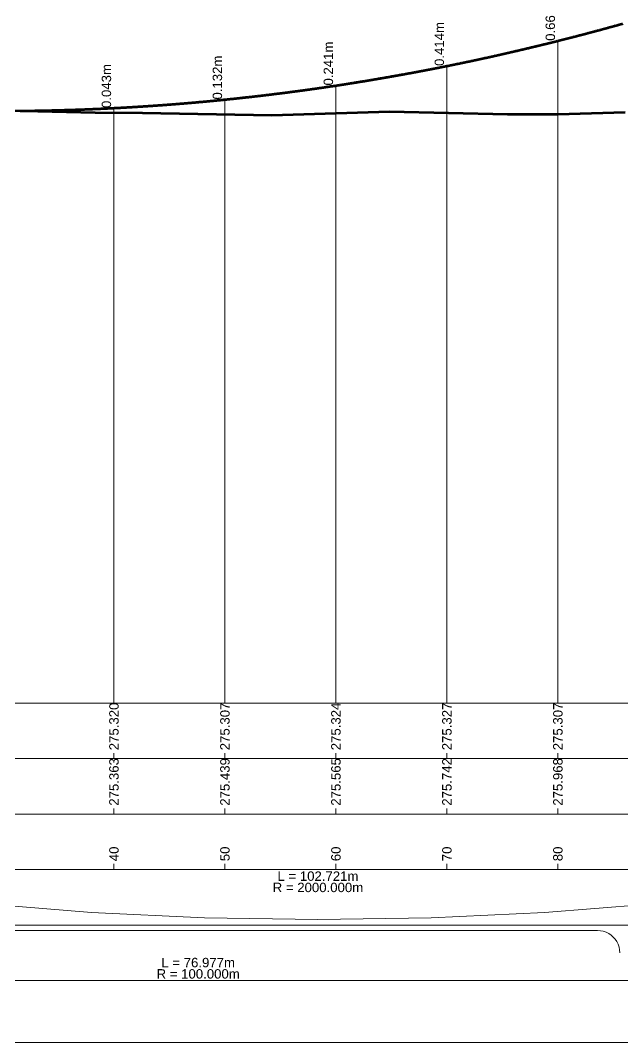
# Model space of a CAD drawing. Extents: x -1791 to 2983, y -138 to 554.
# Drawn here: x 2837.2 to 2891.5, y 12.5 to 104.6 of the extents above; entities that cross this region are included whole.
import ezdxf
from ezdxf.enums import TextEntityAlignment as Align

# ---------------------------------------------------------------- set-up
doc = ezdxf.new("R2010")
doc.units = 0
doc.layers.get('0').update_dxf_attribs({"lineweight": 0})
for name, color, linetype, lineweight in [('Route - Route de Djoué - PL - Cotation', 7, 'Continuous', 0), ('Route - Route de Djoué - PL - Projet Linéaire', 7, 'Continuous', 0), ('Route - Route de Djoué - PL - Terrain', 3, 'Continuous', 0)]:
    doc.layers.add(name, color=color, linetype=linetype, lineweight=lineweight)
doc.styles.add('CoteTitre', font='arial.ttf', dxfattribs={"height": 0.0017})
doc.styles.add('CoteTitreA', font='arial.ttf', dxfattribs={"height": 0.0017})
doc.styles.add('CoteVert', font='arial.ttf', dxfattribs={"height": 0.0017})
doc.styles.add('CoteVertA', font='arial.ttf', dxfattribs={"height": 0.0017})
doc.styles.add('CoteVertB', font='arial.ttf', dxfattribs={"height": 0.0017})

msp = doc.modelspace()

# ---------------------------------------------------------------- linework, layer by layer
msp.add_lwpolyline([(2982.9607, 150.9779), (2782.9607, 150.9779), (2782.9607, 12.4779), (2982.9607, 12.4779)], close=True)
at = {"layer": 'Route - Route de Djoué - PL - Cotation', "color": 7, "linetype": 'Continuous'}
for p, q in [((2885.6386, 43.07192), (2885.6386, 102.75218)), ((2875.6386, 43.07192), (2875.6386, 100.48886)), ((2865.6386, 43.07192), (2865.6386, 98.72554)), ((2845.6386, 43.07192), (2845.6386, 96.77359)), ((2855.6386, 43.07192), (2855.6386, 97.46222)), ((2981.94752, 43.07192), (2783.97388, 43.07192)), ((2981.94752, 38.07192), (2783.97388, 38.07192)), ((2981.94752, 33.07192), (2783.97388, 33.07192)), ((2845.6386, 28.57192), (2845.6386, 28.07192)), ((2855.6386, 28.57192), (2855.6386, 28.07192)), ((2865.6386, 28.57192), (2865.6386, 28.07192)), ((2875.6386, 28.57192), (2875.6386, 28.07192)), ((2885.6386, 28.57192), (2885.6386, 28.07192)), ((2981.94752, 28.07192), (2783.97388, 28.07192)), ((2833.43255, 25.01382), (2843.61249, 24.21303)), ((2884.43289, 24.21303), (2894.61284, 25.01382)), ((2843.61249, 24.21303), (2853.81256, 23.73224)), ((2874.23283, 23.73224), (2884.43289, 24.21303)), ((2981.94752, 23.07192), (2783.97388, 23.07192)), ((2853.81256, 23.73224), (2864.02269, 23.57192)), ((2864.02269, 23.57192), (2874.23283, 23.73224)), ((2817.24084, 22.57192), (2889.21776, 22.57192)), ((2889.47881, 22.55481), (2889.21776, 22.57192)), ((2889.7354, 22.50377), (2889.47881, 22.55481)), ((2889.98313, 22.41968), (2889.7354, 22.50377)), ((2890.21776, 22.30397), (2889.98313, 22.41968)), ((2890.43528, 22.15863), (2890.21776, 22.30397)), ((2890.63197, 21.98614), (2890.43528, 22.15863)), ((2890.80447, 21.78945), (2890.63197, 21.98614)), ((2890.94981, 21.57192), (2890.80447, 21.78945)), ((2891.06552, 21.33729), (2890.94981, 21.57192)), ((2891.14961, 21.08956), (2891.06552, 21.33729)), ((2891.20065, 20.83297), (2891.14961, 21.08956)), ((2891.21776, 20.57192), (2891.20065, 20.83297)), ((2981.94752, 18.07192), (2783.97388, 18.07192))]:
    msp.add_line(p, q, dxfattribs=at)
at = {"layer": 'Route - Route de Djoué - PL - Cotation', "color": 114, "linetype": 'Continuous'}
for p, q in [((2845.6386, 38.57192), (2845.6386, 38.07192)), ((2855.6386, 38.57192), (2855.6386, 38.07192)), ((2865.6386, 38.57192), (2865.6386, 38.07192)), ((2875.6386, 38.57192), (2875.6386, 38.07192)), ((2885.6386, 38.57192), (2885.6386, 38.07192))]:
    msp.add_line(p, q, dxfattribs=at)
at = {"layer": 'Route - Route de Djoué - PL - Cotation', "linetype": 'Continuous'}
for p, q in [((2845.6386, 33.57192), (2845.6386, 33.07192)), ((2855.6386, 33.57192), (2855.6386, 33.07192)), ((2865.6386, 33.57192), (2865.6386, 33.07192)), ((2875.6386, 33.57192), (2875.6386, 33.07192)), ((2885.6386, 33.57192), (2885.6386, 33.07192))]:
    msp.add_line(p, q, dxfattribs=at)
at = {"layer": 'Route - Route de Djoué - PL - Projet Linéaire', "color": 1, "linetype": 'Continuous', "lineweight": 53, "flags": 128}
msp.add_lwpolyline([(2837.18696, 96.44364), (2837.22624, 96.444), (2837.26552, 96.44437), (2837.30481, 96.44475), (2837.34409, 96.44513), (2837.38337, 96.44552), (2837.42266, 96.44592), (2837.46194, 96.44633), (2837.50122, 96.44674), (2837.54051, 96.44717), (2837.57979, 96.44759), (2837.61907, 96.44803), (2837.65836, 96.44848), (2837.69764, 96.44893), (2837.73692, 96.44939), (2837.77621, 96.44986), (2837.81549, 96.45034), (2837.85478, 96.45082), (2837.89406, 96.45131), (2837.93334, 96.45181), (2837.97263, 96.45232), (2838.01191, 96.45283), (2838.05119, 96.45335), (2838.09048, 96.45388), (2838.12976, 96.45442), (2838.16904, 96.45497), (2838.20833, 96.45552), (2838.24761, 96.45608), (2838.28689, 96.45665), (2838.32618, 96.45722), (2838.36546, 96.45781), (2838.40474, 96.4584), (2838.44403, 96.459), (2838.48331, 96.45961), (2838.52259, 96.46022), (2838.56188, 96.46084), (2838.60116, 96.46148), (2838.64044, 96.46211), (2838.67973, 96.46276), (2838.71901, 96.46341), (2838.7583, 96.46407), (2838.79758, 96.46474), (2838.83686, 96.46542), (2838.87615, 96.4661), (2838.91543, 96.4668), (2838.95471, 96.4675), (2838.994, 96.4682), (2839.03328, 96.46892), (2839.07256, 96.46964), (2839.11185, 96.47037), (2839.15113, 96.47111), (2839.19041, 96.47186), (2839.2297, 96.47261), (2839.26898, 96.47337), (2839.30826, 96.47414), (2839.34755, 96.47492), (2839.38683, 96.4757), (2839.42612, 96.4765), (2839.4654, 96.4773), (2839.50468, 96.4781), (2839.54397, 96.47892), (2839.58325, 96.47974), (2839.62253, 96.48057), (2839.66182, 96.48141), (2839.7011, 96.48226), (2839.74038, 96.48311), (2839.77967, 96.48397), (2839.81895, 96.48484), (2839.85823, 96.48572), (2839.89752, 96.48661), (2839.9368, 96.4875), (2839.97609, 96.4884), (2840.01537, 96.48931), (2840.05465, 96.49022), (2840.09394, 96.49115), (2840.13322, 96.49208), (2840.1725, 96.49302), (2840.21179, 96.49396), (2840.25107, 96.49492), (2840.29035, 96.49588), (2840.32964, 96.49685), (2840.36892, 96.49783), (2840.40821, 96.49881), (2840.44749, 96.49981), (2840.48677, 96.50081), (2840.52606, 96.50182), (2840.56534, 96.50283), (2840.60462, 96.50386), (2840.64391, 96.50489), (2840.68319, 96.50593), (2840.72247, 96.50697), (2840.76176, 96.50803), (2840.80104, 96.50909), (2840.84033, 96.51016), (2840.87961, 96.51124), (2840.91889, 96.51233), (2840.95818, 96.51342), (2840.99746, 96.51452), (2841.03674, 96.51563), (2841.07603, 96.51674), (2841.11531, 96.51787), (2841.15459, 96.519), (2841.19388, 96.52014), (2841.23316, 96.52129), (2841.27245, 96.52244), (2841.31173, 96.52361), (2841.35101, 96.52478), (2841.3903, 96.52595), (2841.42958, 96.52714), (2841.46886, 96.52833), (2841.50815, 96.52954), (2841.54743, 96.53074), (2841.58672, 96.53196), (2841.626, 96.53319), (2841.66528, 96.53442), (2841.70457, 96.53566), (2841.74385, 96.53691), (2841.78314, 96.53816), (2841.82242, 96.53942), (2841.8617, 96.54069), (2841.90099, 96.54197), (2841.94027, 96.54326), (2841.97955, 96.54455), (2842.01884, 96.54585), (2842.05812, 96.54716), (2842.09741, 96.54848), (2842.13669, 96.54981), (2842.17597, 96.55114), (2842.21526, 96.55248), (2842.25454, 96.55383), (2842.29382, 96.55518), (2842.33311, 96.55655), (2842.37239, 96.55792), (2842.41168, 96.5593), (2842.45096, 96.56068), (2842.49024, 96.56208), (2842.52953, 96.56348), (2842.56881, 96.56489), (2842.6081, 96.56631), (2842.64738, 96.56773), (2842.68666, 96.56916), (2842.72595, 96.5706), (2842.76523, 96.57205), (2842.80452, 96.57351), (2842.8438, 96.57497), (2842.88308, 96.57644), (2842.92237, 96.57792), (2842.96165, 96.57941), (2843.00094, 96.5809), (2843.04022, 96.58241), (2843.0795, 96.58392), (2843.11879, 96.58543), (2843.15807, 96.58696), (2843.19736, 96.58849), (2843.23664, 96.59003), (2843.27592, 96.59158), (2843.31521, 96.59314), (2843.35449, 96.5947), (2843.39378, 96.59627), (2843.43306, 96.59785), (2843.47234, 96.59944), (2843.51163, 96.60104), (2843.55091, 96.60264), (2843.5902, 96.60425), (2843.62948, 96.60587), (2843.66876, 96.60749), (2843.70805, 96.60913), (2843.74733, 96.61077), (2843.78662, 96.61242), (2843.8259, 96.61407), (2843.86518, 96.61574), (2843.90447, 96.61741), (2843.94375, 96.61909), (2843.98304, 96.62078), (2844.02232, 96.62247), (2844.0616, 96.62417), (2844.10089, 96.62589), (2844.14017, 96.6276), (2844.17946, 96.62933), (2844.21874, 96.63106), (2844.25803, 96.6328), (2844.29731, 96.63455), (2844.33659, 96.63631), (2844.37588, 96.63807), (2844.41516, 96.63985), (2844.45445, 96.64163), (2844.49373, 96.64342), (2844.53301, 96.64521), (2844.5723, 96.64701), (2844.61158, 96.64883), (2844.65087, 96.65064), (2844.69015, 96.65247), (2844.72944, 96.6543), (2844.76872, 96.65615), (2844.808, 96.658), (2844.84729, 96.65985), (2844.88657, 96.66172), (2844.92586, 96.66359), (2844.96514, 96.66547), (2845.00443, 96.66736), (2845.04371, 96.66926), (2845.08299, 96.67116), (2845.12228, 96.67307), (2845.16156, 96.67499), (2845.20085, 96.67692), (2845.24013, 96.67885), (2845.27942, 96.68079), (2845.3187, 96.68274), (2845.35798, 96.6847), (2845.39727, 96.68666), (2845.43655, 96.68864), (2845.47584, 96.69062), (2845.51512, 96.69261), (2845.55441, 96.6946), (2845.59369, 96.69661), (2845.63298, 96.69862), (2845.67226, 96.70064), (2845.71154, 96.70267), (2845.75083, 96.7047), (2845.79011, 96.70674), (2845.8294, 96.70879), (2845.86868, 96.71085), (2845.90797, 96.71292), (2845.94725, 96.71499), (2845.98654, 96.71707), (2846.02582, 96.71916), (2846.0651, 96.72125), (2846.10439, 96.72336), (2846.14367, 96.72547), (2846.18296, 96.72759), (2846.22224, 96.72972), (2846.26153, 96.73185), (2846.30081, 96.734), (2846.3401, 96.73615), (2846.37938, 96.7383), (2846.41867, 96.74047), (2846.45795, 96.74264), (2846.49723, 96.74483), (2846.53652, 96.74701), (2846.5758, 96.74921), (2846.61509, 96.75142), (2846.65437, 96.75363), (2846.69366, 96.75585), (2846.73294, 96.75807), (2846.77223, 96.76031), (2846.81151, 96.76255), (2846.8508, 96.7648), (2846.89008, 96.76706), (2846.92937, 96.76933), (2846.96865, 96.7716), (2847.00794, 96.77388), (2847.04722, 96.77617), (2847.0865, 96.77847), (2847.12579, 96.78078), (2847.16507, 96.78309), (2847.20436, 96.78541), (2847.24364, 96.78774), (2847.28293, 96.79007), (2847.32221, 96.79242), (2847.3615, 96.79477), (2847.40078, 96.79713), (2847.44007, 96.79949), (2847.47935, 96.80187), (2847.51864, 96.80425), (2847.55792, 96.80664), (2847.59721, 96.80904), (2847.63649, 96.81144), (2847.67578, 96.81385), (2847.71506, 96.81627), (2847.75435, 96.8187), (2847.79363, 96.82114), (2847.83292, 96.82358), (2847.8722, 96.82603), (2847.91149, 96.82849), (2847.95077, 96.83096), (2847.99006, 96.83344), (2848.02934, 96.83592), (2848.06863, 96.83841), (2848.10791, 96.84091), (2848.1472, 96.84341), (2848.18648, 96.84592), (2848.22577, 96.84844), (2848.26505, 96.85097), (2848.30434, 96.85351), (2848.34362, 96.85605), (2848.38291, 96.8586), (2848.42219, 96.86117), (2848.46148, 96.86373), (2848.50076, 96.86631), (2848.54005, 96.86889), (2848.57933, 96.87148), (2848.61862, 96.87408), (2848.6579, 96.87668), (2848.69719, 96.8793), (2848.73647, 96.88192), (2848.77576, 96.88455), (2848.81504, 96.88718), (2848.85433, 96.88983), (2848.89361, 96.89248), (2848.9329, 96.89514), (2848.97218, 96.89781), (2849.01147, 96.90048), (2849.05075, 96.90317), (2849.09004, 96.90586), (2849.12932, 96.90855), (2849.16861, 96.91126), (2849.20789, 96.91397), (2849.24718, 96.9167), (2849.28647, 96.91943), (2849.32575, 96.92216), (2849.36504, 96.92491), (2849.40432, 96.92766), (2849.44361, 96.93042), (2849.48289, 96.93319), (2849.52218, 96.93596), (2849.56146, 96.93875), (2849.60075, 96.94154), (2849.64003, 96.94434), (2849.67932, 96.94714), (2849.7186, 96.94996), (2849.75789, 96.95278), (2849.79718, 96.95561), (2849.83646, 96.95845), (2849.87575, 96.96129), (2849.91503, 96.96414), (2849.95432, 96.967), (2849.9936, 96.96987), (2850.03289, 96.97275), (2850.07217, 96.97563), (2850.11146, 96.97852), (2850.15074, 96.98142), (2850.19003, 96.98433), (2850.22932, 96.98724), (2850.2686, 96.99017), (2850.30789, 96.9931), (2850.34717, 96.99603), (2850.38646, 96.99898), (2850.42574, 97.00193), (2850.46503, 97.00489), (2850.50431, 97.00786), (2850.5436, 97.01084), (2850.58289, 97.01382), (2850.62217, 97.01681), (2850.66146, 97.01981), (2850.70074, 97.02282), (2850.74003, 97.02583), (2850.77931, 97.02886), (2850.8186, 97.03189), (2850.85789, 97.03492), (2850.89717, 97.03797), (2850.93646, 97.04102), (2850.97574, 97.04408), (2851.01503, 97.04715), (2851.05431, 97.05023), (2851.0936, 97.05331), (2851.13289, 97.05641), (2851.17217, 97.05951), (2851.21146, 97.06261), (2851.25074, 97.06573), (2851.29003, 97.06885), (2851.32932, 97.07198), (2851.3686, 97.07512), (2851.40789, 97.07827), (2851.44717, 97.08142), (2851.48646, 97.08458), (2851.52575, 97.08775), (2851.56503, 97.09093), (2851.60432, 97.09411), (2851.6436, 97.0973), (2851.68289, 97.1005), (2851.72218, 97.10371), (2851.76146, 97.10693), (2851.80075, 97.11015), (2851.84003, 97.11338), (2851.87932, 97.11662), (2851.91861, 97.11987), (2851.95789, 97.12312), (2851.99718, 97.12638), (2852.03646, 97.12965), (2852.07575, 97.13293), (2852.11504, 97.13621), (2852.15432, 97.13951), (2852.19361, 97.14281), (2852.23289, 97.14612), (2852.27218, 97.14943), (2852.31147, 97.15276), (2852.35075, 97.15609), (2852.39004, 97.15942), (2852.42933, 97.16277), (2852.46861, 97.16613), (2852.5079, 97.16949), (2852.54718, 97.17286), (2852.58647, 97.17624), (2852.62576, 97.17962), (2852.66504, 97.18301), (2852.70433, 97.18641), (2852.74362, 97.18982), (2852.7829, 97.19324), (2852.82219, 97.19666), (2852.86148, 97.2001), (2852.90076, 97.20353), (2852.94005, 97.20698), (2852.97933, 97.21044), (2853.01862, 97.2139), (2853.05791, 97.21737), (2853.09719, 97.22085), (2853.13648, 97.22433), (2853.17577, 97.22783), (2853.21505, 97.23133), (2853.25434, 97.23483), (2853.29363, 97.23835), (2853.33291, 97.24188), (2853.3722, 97.24541), (2853.41149, 97.24895), (2853.45077, 97.25249), (2853.49006, 97.25605), (2853.52935, 97.25961), (2853.56863, 97.26318), (2853.60792, 97.26676), (2853.64721, 97.27035), (2853.68649, 97.27394), (2853.72578, 97.27754), (2853.76507, 97.28115), (2853.80435, 97.28477), (2853.84364, 97.28839), (2853.88293, 97.29203), (2853.92221, 97.29566), (2853.9615, 97.29931), (2854.00079, 97.30297), (2854.04007, 97.30663), (2854.07936, 97.3103), (2854.11865, 97.31398), (2854.15793, 97.31767), (2854.19722, 97.32136), (2854.23651, 97.32506), (2854.27579, 97.32877), (2854.31508, 97.33249), (2854.35437, 97.33621), (2854.39366, 97.33995), (2854.43294, 97.34369), (2854.47223, 97.34744), (2854.51152, 97.35119), (2854.5508, 97.35495), (2854.59009, 97.35873), (2854.62938, 97.3625), (2854.66866, 97.36629), (2854.70795, 97.37009), (2854.74724, 97.37389), (2854.78653, 97.3777), (2854.82581, 97.38152), (2854.8651, 97.38534), (2854.90439, 97.38917), (2854.94367, 97.39301), (2854.98296, 97.39686), (2855.02225, 97.40072), (2855.06154, 97.40458), (2855.10082, 97.40845), (2855.14011, 97.41233), (2855.1794, 97.41622), (2855.21868, 97.42012), (2855.25797, 97.42402), (2855.29726, 97.42793), (2855.33655, 97.43184), (2855.37583, 97.43577), (2855.41512, 97.4397), (2855.45441, 97.44364), (2855.4937, 97.44759), (2855.53298, 97.45155), (2855.57227, 97.45551), (2855.61156, 97.45949), (2855.65085, 97.46347), (2855.69013, 97.46745), (2855.72942, 97.47145), (2855.76871, 97.47545), (2855.808, 97.47946), (2855.84728, 97.48348), (2855.88657, 97.48751), (2855.92586, 97.49154), (2855.96515, 97.49558), (2856.00443, 97.49963), (2856.04372, 97.50369), (2856.08301, 97.50775), (2856.1223, 97.51182), (2856.16158, 97.5159), (2856.20087, 97.51999), (2856.24016, 97.52409), (2856.27945, 97.52819), (2856.31873, 97.5323), (2856.35802, 97.53642), (2856.39731, 97.54055), (2856.4366, 97.54468), (2856.47588, 97.54882), (2856.51517, 97.55297), (2856.55446, 97.55713), (2856.59375, 97.56129), (2856.63304, 97.56547), (2856.67232, 97.56964), (2856.71161, 97.57383), (2856.7509, 97.57803), (2856.79019, 97.58223), (2856.82948, 97.58644), (2856.86876, 97.59066), (2856.90805, 97.59489), (2856.94734, 97.59912), (2856.98663, 97.60337), (2857.02592, 97.60762), (2857.0652, 97.61187), (2857.10449, 97.61614), (2857.14378, 97.62041), (2857.18307, 97.62469), (2857.22236, 97.62898), (2857.26164, 97.63328), (2857.30093, 97.63758), (2857.34022, 97.64189), (2857.37951, 97.64621), (2857.4188, 97.65054), (2857.45808, 97.65487), (2857.49737, 97.65921), (2857.53666, 97.66357), (2857.57595, 97.66792), (2857.61524, 97.67229), (2857.65453, 97.67666), (2857.69381, 97.68104), (2857.7331, 97.68543), (2857.77239, 97.68983), (2857.81168, 97.69423), (2857.85097, 97.69864), (2857.89026, 97.70306), (2857.92954, 97.70749), (2857.96883, 97.71193), (2858.00812, 97.71637), (2858.04741, 97.72082), (2858.0867, 97.72528), (2858.12599, 97.72974), (2858.16527, 97.73422), (2858.20456, 97.7387), (2858.24385, 97.74319), (2858.28314, 97.74768), (2858.32243, 97.75219), (2858.36172, 97.7567), (2858.40101, 97.76122), (2858.44029, 97.76575), (2858.47958, 97.77028), (2858.51887, 97.77483), (2858.55816, 97.77938), (2858.59745, 97.78394), (2858.63674, 97.7885), (2858.67603, 97.79308), (2858.71531, 97.79766), (2858.7546, 97.80225), (2858.79389, 97.80685), (2858.83318, 97.81145), (2858.87247, 97.81606), (2858.91176, 97.82068), (2858.95105, 97.82531), (2858.99034, 97.82995), (2859.02963, 97.83459), (2859.06891, 97.83924), (2859.1082, 97.8439), (2859.14749, 97.84857), (2859.18678, 97.85324), (2859.22607, 97.85792), (2859.26536, 97.86261), (2859.30465, 97.86731), (2859.34394, 97.87202), (2859.38323, 97.87673), (2859.42252, 97.88145), (2859.4618, 97.88618), (2859.50109, 97.89091), (2859.54038, 97.89566), (2859.57967, 97.90041), (2859.61896, 97.90517), (2859.65825, 97.90994), (2859.69754, 97.91471), (2859.73683, 97.91949), (2859.77612, 97.92428), (2859.81541, 97.92908), (2859.8547, 97.93389), (2859.89399, 97.9387), (2859.93327, 97.94352), (2859.97256, 97.94835), (2860.01185, 97.95319), (2860.05114, 97.95803), (2860.09043, 97.96288), (2860.12972, 97.96774), (2860.16901, 97.97261), (2860.2083, 97.97749), (2860.24759, 97.98237), (2860.28688, 97.98726), (2860.32617, 97.99216), (2860.36546, 97.99706), (2860.40475, 98.00198), (2860.44404, 98.0069), (2860.48333, 98.01183), (2860.52262, 98.01676), (2860.56191, 98.02171), (2860.6012, 98.02666), (2860.64049, 98.03162), (2860.67978, 98.03659), (2860.71906, 98.04156), (2860.75835, 98.04655), (2860.79764, 98.05154), (2860.83693, 98.05654), (2860.87622, 98.06154), (2860.91551, 98.06656), (2860.9548, 98.07158), (2860.99409, 98.07661), (2861.03338, 98.08165), (2861.07267, 98.08669), (2861.11196, 98.09174), (2861.15125, 98.09681), (2861.19054, 98.10187), (2861.22983, 98.10695), (2861.26912, 98.11203), (2861.30841, 98.11712), (2861.3477, 98.12222), (2861.38699, 98.12733), (2861.42628, 98.13244), (2861.46557, 98.13757), (2861.50486, 98.1427), (2861.54415, 98.14783), (2861.58344, 98.15298), (2861.62273, 98.15813), (2861.66202, 98.16329), (2861.70131, 98.16846), (2861.7406, 98.17364), (2861.77989, 98.17882), (2861.81918, 98.18401), (2861.85847, 98.18921), (2861.89776, 98.19442), (2861.93705, 98.19963), (2861.97635, 98.20486), (2862.01564, 98.21009), (2862.05493, 98.21533), (2862.09422, 98.22057), (2862.13351, 98.22583), (2862.1728, 98.23109), (2862.21209, 98.23635), (2862.25138, 98.24163), (2862.29067, 98.24692), (2862.32996, 98.25221), (2862.36925, 98.25751), (2862.40854, 98.26281), (2862.44783, 98.26813), (2862.48712, 98.27345), (2862.52641, 98.27878), (2862.5657, 98.28412), (2862.60499, 98.28947), (2862.64428, 98.29482), (2862.68357, 98.30018), (2862.72287, 98.30555), (2862.76216, 98.31093), (2862.80145, 98.31632), (2862.84074, 98.32171), (2862.88003, 98.32711), (2862.91932, 98.33251), (2862.95861, 98.33793), (2862.9979, 98.34335), (2863.03719, 98.34879), (2863.07648, 98.35422), (2863.11577, 98.35967), (2863.15506, 98.36512), (2863.19436, 98.37059), (2863.23365, 98.37606), (2863.27294, 98.38153), (2863.31223, 98.38702), (2863.35152, 98.39251), (2863.39081, 98.39801), (2863.4301, 98.40352), (2863.46939, 98.40904), (2863.50868, 98.41456), (2863.54798, 98.42009), (2863.58727, 98.42563), (2863.62656, 98.43118), (2863.66585, 98.43673), (2863.70514, 98.4423), (2863.74443, 98.44786), (2863.78372, 98.45344), (2863.82301, 98.45903), (2863.86231, 98.46462), (2863.9016, 98.47022), (2863.94089, 98.47583), (2863.98018, 98.48145), (2864.01947, 98.48707), (2864.05876, 98.4927), (2864.09805, 98.49834), (2864.13735, 98.50399), (2864.17664, 98.50965), (2864.21593, 98.51531), (2864.25522, 98.52098), (2864.29451, 98.52666), (2864.3338, 98.53234), (2864.3731, 98.53804), (2864.41239, 98.54374), (2864.45168, 98.54945), (2864.49097, 98.55516), (2864.53026, 98.56089), (2864.56955, 98.56662), (2864.60885, 98.57236), (2864.64814, 98.57811), (2864.68743, 98.58386), (2864.72672, 98.58963), (2864.76601, 98.5954), (2864.80531, 98.60117), (2864.8446, 98.60696), (2864.88389, 98.61276), (2864.92318, 98.61856), (2864.96247, 98.62437), (2865.00176, 98.63018), (2865.04106, 98.63601), (2865.08035, 98.64184), (2865.11964, 98.64768), (2865.15893, 98.65353), (2865.19823, 98.65938), (2865.23752, 98.66525), (2865.27681, 98.67112), (2865.3161, 98.677), (2865.35539, 98.68289), (2865.39469, 98.68878), (2865.43398, 98.69468), (2865.47327, 98.70059), (2865.51256, 98.70651), (2865.55186, 98.71243), (2865.59115, 98.71837), (2865.63044, 98.72431), (2865.66973, 98.73026), (2865.70902, 98.73621), (2865.74832, 98.74218), (2865.78761, 98.74815), (2865.8269, 98.75413), (2865.86619, 98.76011), (2865.90549, 98.76611), (2865.94478, 98.77211), (2865.98407, 98.77812), (2866.02337, 98.78414), (2866.06266, 98.79017), (2866.10195, 98.7962), (2866.14124, 98.80224), (2866.18054, 98.80829), (2866.21983, 98.81435), (2866.25912, 98.82041), (2866.29841, 98.82648), (2866.33771, 98.83256), (2866.377, 98.83865), (2866.41629, 98.84474), (2866.45559, 98.85085), (2866.49488, 98.85696), (2866.53417, 98.86308), (2866.57346, 98.8692), (2866.61276, 98.87534), (2866.65205, 98.88148), (2866.69134, 98.88763), (2866.73064, 98.89378), (2866.76993, 98.89995), (2866.80922, 98.90612), (2866.84852, 98.9123), (2866.88781, 98.91849), (2866.9271, 98.92468), (2866.96639, 98.93089), (2867.00569, 98.9371), (2867.04498, 98.94332), (2867.08427, 98.94954), (2867.12357, 98.95578), (2867.16286, 98.96202), (2867.20215, 98.96827), (2867.24145, 98.97453), (2867.28074, 98.98079), (2867.32003, 98.98707), (2867.35933, 98.99335), (2867.39862, 98.99963), (2867.43791, 99.00593), (2867.47721, 99.01223), (2867.5165, 99.01855), (2867.5558, 99.02487), (2867.59509, 99.03119), (2867.63438, 99.03753), (2867.67368, 99.04387), (2867.71297, 99.05022), (2867.75226, 99.05658), (2867.79156, 99.06294), (2867.83085, 99.06931), (2867.87014, 99.0757), (2867.90944, 99.08208), (2867.94873, 99.08848), (2867.98803, 99.09489), (2868.02732, 99.1013), (2868.06661, 99.10772), (2868.10591, 99.11414), (2868.1452, 99.12058), (2868.1845, 99.12702), (2868.22379, 99.13347), (2868.26308, 99.13993), (2868.30238, 99.1464), (2868.34167, 99.15287), (2868.38097, 99.15935), (2868.42026, 99.16584), (2868.45955, 99.17234), (2868.49885, 99.17884), (2868.53814, 99.18535), (2868.57744, 99.19187), (2868.61673, 99.1984), (2868.65603, 99.20494), (2868.69532, 99.21148), (2868.73461, 99.21803), (2868.77391, 99.22459), (2868.8132, 99.23116), (2868.8525, 99.23773), (2868.89179, 99.24431), (2868.93109, 99.2509), (2868.97038, 99.2575), (2869.00967, 99.2641), (2869.04897, 99.27072), (2869.08826, 99.27734), (2869.12756, 99.28397), (2869.16685, 99.2906), (2869.20615, 99.29725), (2869.24544, 99.3039), (2869.28474, 99.31056), (2869.32403, 99.31722), (2869.36333, 99.3239), (2869.40262, 99.33058), (2869.44192, 99.33727), (2869.48121, 99.34397), (2869.52051, 99.35067), (2869.5598, 99.35738), (2869.5991, 99.36411), (2869.63839, 99.37083), (2869.67768, 99.37757), (2869.71698, 99.38431), (2869.75627, 99.39107), (2869.79557, 99.39783), (2869.83486, 99.40459), (2869.87416, 99.41137), (2869.91346, 99.41815), (2869.95275, 99.42494), (2869.99205, 99.43174), (2870.03134, 99.43854), (2870.07064, 99.44536), (2870.10993, 99.45218), (2870.14923, 99.45901), (2870.18852, 99.46585), (2870.22782, 99.47269), (2870.26711, 99.47954), (2870.30641, 99.4864), (2870.3457, 99.49327), (2870.385, 99.50014), (2870.42429, 99.50703), (2870.46359, 99.51392), (2870.50288, 99.52082), (2870.54218, 99.52772), (2870.58148, 99.53464), (2870.62077, 99.54156), (2870.66007, 99.54849), (2870.69936, 99.55543), (2870.73866, 99.56237), (2870.77795, 99.56932), (2870.81725, 99.57628), (2870.85655, 99.58325), (2870.89584, 99.59023), (2870.93514, 99.59721), (2870.97443, 99.6042), (2871.01373, 99.6112), (2871.05302, 99.61821), (2871.09232, 99.62522), (2871.13162, 99.63224), (2871.17091, 99.63927), (2871.21021, 99.64631), (2871.2495, 99.65336), (2871.2888, 99.66041), (2871.3281, 99.66747), (2871.36739, 99.67454), (2871.40669, 99.68161), (2871.44598, 99.6887), (2871.48528, 99.69579), (2871.52458, 99.70289), (2871.56387, 99.71), (2871.60317, 99.71711), (2871.64247, 99.72423), (2871.68176, 99.73137), (2871.72106, 99.7385), (2871.76036, 99.74565), (2871.79965, 99.7528), (2871.83895, 99.75996), (2871.87824, 99.76713), (2871.91754, 99.77431), (2871.95684, 99.78149), (2871.99613, 99.78869), (2872.03543, 99.79589), (2872.07473, 99.80309), (2872.11402, 99.81031), (2872.15332, 99.81753), (2872.19262, 99.82476), (2872.23191, 99.832), (2872.27121, 99.83925), (2872.31051, 99.8465), (2872.3498, 99.85376), (2872.3891, 99.86103), (2872.4284, 99.86831), (2872.46769, 99.87559), (2872.50699, 99.88289), (2872.54629, 99.89019), (2872.58559, 99.89749), (2872.62488, 99.90481), (2872.66418, 99.91213), (2872.70348, 99.91946), (2872.74277, 99.9268), (2872.78207, 99.93415), (2872.82137, 99.94151), (2872.86067, 99.94887), (2872.89996, 99.95624), (2872.93926, 99.96361), (2872.97856, 99.971), (2873.01785, 99.97839), (2873.05715, 99.98579), (2873.09645, 99.9932), (2873.13575, 100.00062), (2873.17504, 100.00804), (2873.21434, 100.01547), (2873.25364, 100.02291), (2873.29294, 100.03036), (2873.33223, 100.03781), (2873.37153, 100.04528), (2873.41083, 100.05275), (2873.45013, 100.06023), (2873.48942, 100.06771), (2873.52872, 100.0752), (2873.56802, 100.0827), (2873.60732, 100.09021), (2873.64662, 100.09773), (2873.68591, 100.10526), (2873.72521, 100.11279), (2873.76451, 100.12033), (2873.80381, 100.12788), (2873.8431, 100.13543), (2873.8824, 100.14299), (2873.9217, 100.15056), (2873.961, 100.15814), (2874.0003, 100.16573), (2874.03959, 100.17332), (2874.07889, 100.18092), (2874.11819, 100.18853), (2874.15749, 100.19615), (2874.19679, 100.20377), (2874.23609, 100.21141), (2874.27538, 100.21905), (2874.31468, 100.2267), (2874.35398, 100.23435), (2874.39328, 100.24201), (2874.43258, 100.24969), (2874.47187, 100.25737), (2874.51117, 100.26505), (2874.55047, 100.27275), (2874.58977, 100.28045), (2874.62907, 100.28816), (2874.66837, 100.29588), (2874.70767, 100.3036), (2874.74696, 100.31133), (2874.78626, 100.31907), (2874.82556, 100.32682), (2874.86486, 100.33458), (2874.90416, 100.34234), (2874.94346, 100.35011), (2874.98276, 100.35789), (2875.02206, 100.36568), (2875.06135, 100.37348), (2875.10065, 100.38128), (2875.13995, 100.38909), (2875.17925, 100.39691), (2875.21855, 100.40473), (2875.25785, 100.41257), (2875.29715, 100.42041), (2875.33645, 100.42826), (2875.37575, 100.43611), (2875.41505, 100.44398), (2875.45434, 100.45185), (2875.49364, 100.45973), (2875.53294, 100.46762), (2875.57224, 100.47551), (2875.61154, 100.48341), (2875.65084, 100.49133), (2875.69014, 100.49924), (2875.72944, 100.50717), (2875.76874, 100.5151), (2875.80804, 100.52305), (2875.84734, 100.531), (2875.88664, 100.53895), (2875.92594, 100.54692), (2875.96524, 100.55489), (2876.00454, 100.56287), (2876.04384, 100.57086), (2876.08314, 100.57885), (2876.12243, 100.58686), (2876.16173, 100.59487), (2876.20103, 100.60289), (2876.24033, 100.61091), (2876.27963, 100.61895), (2876.31893, 100.62699), (2876.35823, 100.63504), (2876.39753, 100.6431), (2876.43683, 100.65116), (2876.47613, 100.65924), (2876.51543, 100.66732), (2876.55473, 100.67541), (2876.59403, 100.6835), (2876.63333, 100.69161), (2876.67263, 100.69972), (2876.71193, 100.70784), (2876.75123, 100.71596), (2876.79053, 100.7241), (2876.82983, 100.73224), (2876.86913, 100.74039), (2876.90844, 100.74855), (2876.94774, 100.75672), (2876.98704, 100.76489), (2877.02634, 100.77307), (2877.06564, 100.78126), (2877.10494, 100.78946), (2877.14424, 100.79766), (2877.18354, 100.80587), (2877.22284, 100.81409), (2877.26214, 100.82232), (2877.30144, 100.83056), (2877.34074, 100.8388), (2877.38004, 100.84705), (2877.41934, 100.85531), (2877.45864, 100.86357), (2877.49794, 100.87185), (2877.53724, 100.88013), (2877.57655, 100.88842), (2877.61585, 100.89672), (2877.65515, 100.90502), (2877.69445, 100.91333), (2877.73375, 100.92165), (2877.77305, 100.92998), (2877.81235, 100.93832), (2877.85165, 100.94666), (2877.89095, 100.95501), (2877.93025, 100.96337), (2877.96956, 100.97174), (2878.00886, 100.98011), (2878.04816, 100.9885), (2878.08746, 100.99689), (2878.12676, 101.00528), (2878.16606, 101.01369), (2878.20536, 101.0221), (2878.24467, 101.03052), (2878.28397, 101.03895), (2878.32327, 101.04739), (2878.36257, 101.05583), (2878.40187, 101.06428), (2878.44117, 101.07274), (2878.48047, 101.08121), (2878.51978, 101.08969), (2878.55908, 101.09817), (2878.59838, 101.10666), (2878.63768, 101.11516), (2878.67698, 101.12366), (2878.71629, 101.13218), (2878.75559, 101.1407), (2878.79489, 101.14923), (2878.83419, 101.15776), (2878.87349, 101.16631), (2878.91279, 101.17486), (2878.9521, 101.18342), (2878.9914, 101.19199), (2879.0307, 101.20056), (2879.07, 101.20915), (2879.10931, 101.21774), (2879.14861, 101.22634), (2879.18791, 101.23494), (2879.22721, 101.24356), (2879.26651, 101.25218), (2879.30582, 101.26081), (2879.34512, 101.26945), (2879.38442, 101.27809), (2879.42372, 101.28675), (2879.46303, 101.29541), (2879.50233, 101.30407), (2879.54163, 101.31275), (2879.58093, 101.32143), (2879.62024, 101.33012), (2879.65954, 101.33882), (2879.69884, 101.34753), (2879.73814, 101.35625), (2879.77745, 101.36497), (2879.81675, 101.3737), (2879.85605, 101.38243), (2879.89536, 101.39118), (2879.93466, 101.39993), (2879.97396, 101.4087), (2880.01326, 101.41746), (2880.05257, 101.42624), (2880.09187, 101.43502), (2880.13117, 101.44382), (2880.17048, 101.45262), (2880.20978, 101.46142), (2880.24908, 101.47024), (2880.28839, 101.47906), (2880.32769, 101.48789), (2880.36699, 101.49673), (2880.4063, 101.50558), (2880.4456, 101.51443), (2880.4849, 101.52329), (2880.52421, 101.53216), (2880.56351, 101.54104), (2880.60281, 101.54992), (2880.64212, 101.55882), (2880.68142, 101.56772), (2880.72072, 101.57662), (2880.76003, 101.58554), (2880.79933, 101.59446), (2880.83863, 101.60339), (2880.87794, 101.61233), (2880.91724, 101.62128), (2880.95655, 101.63023), (2880.99585, 101.6392), (2881.03515, 101.64817), (2881.07446, 101.65714), (2881.11376, 101.66613), (2881.15306, 101.67512), (2881.19237, 101.68412), (2881.23167, 101.69313), (2881.27098, 101.70215), (2881.31028, 101.71117), (2881.34959, 101.7202), (2881.38889, 101.72924), (2881.42819, 101.73829), (2881.4675, 101.74734), (2881.5068, 101.75641), (2881.54611, 101.76548), (2881.58541, 101.77455), (2881.62472, 101.78364), (2881.66402, 101.79273), (2881.70332, 101.80184), (2881.74263, 101.81094), (2881.78193, 101.82006), (2881.82124, 101.82918), (2881.86054, 101.83832), (2881.89985, 101.84746), (2881.93915, 101.8566), (2881.97846, 101.86576), (2882.01776, 101.87492), (2882.05707, 101.88409), (2882.09637, 101.89327), (2882.13568, 101.90246), (2882.17498, 101.91165), (2882.21429, 101.92085), (2882.25359, 101.93006), (2882.2929, 101.93928), (2882.3322, 101.94851), (2882.37151, 101.95774), (2882.41081, 101.96698), (2882.45012, 101.97623), (2882.48942, 101.98548), (2882.52873, 101.99475), (2882.56803, 102.00402), (2882.60734, 102.0133), (2882.64664, 102.02258), (2882.68595, 102.03188), (2882.72525, 102.04118), (2882.76456, 102.05049), (2882.80386, 102.05981), (2882.84317, 102.06913), (2882.88247, 102.07847), (2882.92178, 102.08781), (2882.96109, 102.09716), (2883.00039, 102.10651), (2883.0397, 102.11588), (2883.079, 102.12525), (2883.11831, 102.13463), (2883.15761, 102.14402), (2883.19692, 102.15341), (2883.23623, 102.16281), (2883.27553, 102.17223), (2883.31484, 102.18164), (2883.35414, 102.19107), (2883.39345, 102.2005), (2883.43276, 102.20994), (2883.47206, 102.21939), (2883.51137, 102.22885), (2883.55067, 102.23832), (2883.58998, 102.24779), (2883.62929, 102.25727), (2883.66859, 102.26676), (2883.7079, 102.27625), (2883.74721, 102.28576), (2883.78651, 102.29527), (2883.82582, 102.30478), (2883.86512, 102.31431), (2883.90443, 102.32385), (2883.94374, 102.33339), (2883.98304, 102.34294), (2884.02235, 102.35249), (2884.06166, 102.36206), (2884.10096, 102.37163), (2884.14027, 102.38121), (2884.17958, 102.3908), (2884.21888, 102.4004), (2884.25819, 102.41), (2884.2975, 102.41961), (2884.33681, 102.42923), (2884.37611, 102.43886), (2884.41542, 102.44849), (2884.45473, 102.45814), (2884.49403, 102.46779), (2884.53334, 102.47745), (2884.57265, 102.48711), (2884.61195, 102.49679), (2884.65126, 102.50647), (2884.69057, 102.51616), (2884.72988, 102.52585), (2884.76918, 102.53556), (2884.80849, 102.54527), (2884.8478, 102.55499), (2884.88711, 102.56472), (2884.92641, 102.57445), (2884.96572, 102.5842), (2885.00503, 102.59395), (2885.04434, 102.6037), (2885.08364, 102.61347), (2885.12295, 102.62324), (2885.16226, 102.63303), (2885.20157, 102.64282), (2885.24088, 102.65261), (2885.28018, 102.66242), (2885.31949, 102.67223), (2885.3588, 102.68205), (2885.39811, 102.69188), (2885.43741, 102.70172), (2885.47672, 102.71156), (2885.51603, 102.72141), (2885.55534, 102.73127), (2885.59465, 102.74114), (2885.63396, 102.75101), (2885.67326, 102.76089), (2885.71257, 102.77078), (2885.75188, 102.78068), (2885.79119, 102.79059), (2885.8305, 102.8005), (2885.86981, 102.81042), (2885.90911, 102.82035), (2885.94842, 102.83029), (2885.98773, 102.84023), (2886.02704, 102.85018), (2886.06635, 102.86014), (2886.10566, 102.87011), (2886.14497, 102.88009), (2886.18427, 102.89007), (2886.22358, 102.90006), (2886.26289, 102.91006), (2886.3022, 102.92006), (2886.34151, 102.93008), (2886.38082, 102.9401), (2886.42013, 102.95013), (2886.45944, 102.96017), (2886.49875, 102.97021), (2886.53805, 102.98026), (2886.57736, 102.99032), (2886.61667, 103.00039), (2886.65598, 103.01047), (2886.69529, 103.02055), (2886.7346, 103.03064), (2886.77391, 103.04074), (2886.81322, 103.05085), (2886.85253, 103.06096), (2886.89184, 103.07108), (2886.93115, 103.08121), (2886.97046, 103.09135), (2887.00977, 103.1015), (2887.04908, 103.11165), (2887.08839, 103.12181), (2887.1277, 103.13198), (2887.167, 103.14216), (2887.20631, 103.15234), (2887.24562, 103.16253), (2887.28493, 103.17273), (2887.32424, 103.18294), (2887.36355, 103.19315), (2887.40286, 103.20338), (2887.44217, 103.21361), (2887.48148, 103.22384), (2887.52079, 103.23409), (2887.5601, 103.24434), (2887.59941, 103.25461), (2887.63872, 103.26487), (2887.67803, 103.27515), (2887.71735, 103.28544), (2887.75666, 103.29573), (2887.79597, 103.30603), (2887.83528, 103.31634), (2887.87459, 103.32665), (2887.9139, 103.33698), (2887.95321, 103.34731), (2887.99252, 103.35765), (2888.03183, 103.36799), (2888.07114, 103.37835), (2888.11045, 103.38871), (2888.14976, 103.39908), (2888.18907, 103.40946), (2888.22838, 103.41984), (2888.26769, 103.43023), (2888.307, 103.44063), (2888.34632, 103.45104), (2888.38563, 103.46146), (2888.42494, 103.47188), (2888.46425, 103.48231), (2888.50356, 103.49275), (2888.54287, 103.5032), (2888.58218, 103.51366), (2888.62149, 103.52412), (2888.6608, 103.53459), (2888.70012, 103.54507), (2888.73943, 103.55555), (2888.77874, 103.56605), (2888.81805, 103.57655), (2888.85736, 103.58706), (2888.89667, 103.59757), (2888.93598, 103.6081), (2888.9753, 103.61863), (2889.01461, 103.62917), (2889.05392, 103.63972), (2889.09323, 103.65027), (2889.13254, 103.66084), (2889.17185, 103.67141), (2889.21117, 103.68199), (2889.25048, 103.69257), (2889.28979, 103.70317), (2889.3291, 103.71377), (2889.36841, 103.72438), (2889.40773, 103.73499), (2889.44704, 103.74562), (2889.48635, 103.75625), (2889.52566, 103.76689), (2889.56497, 103.77754), (2889.60429, 103.7882), (2889.6436, 103.79886), (2889.68291, 103.80954), (2889.72222, 103.82021), (2889.76154, 103.8309), (2889.80085, 103.8416), (2889.84016, 103.8523), (2889.87947, 103.86301), (2889.91879, 103.87373), (2889.9581, 103.88445), (2889.99741, 103.89518), (2890.03672, 103.90593), (2890.07604, 103.91667), (2890.11535, 103.92743), (2890.15466, 103.9382), (2890.19398, 103.94897), (2890.23329, 103.95975), (2890.2726, 103.97054), (2890.31191, 103.98133), (2890.35123, 103.99213), (2890.39054, 104.00294), (2890.42985, 104.01376), (2890.46917, 104.02459), (2890.50848, 104.03542), (2890.54779, 104.04627), (2890.58711, 104.05712), (2890.62642, 104.06797), (2890.66573, 104.07884), (2890.70505, 104.08971), (2890.74436, 104.10059), (2890.78367, 104.11148), (2890.82299, 104.12238), (2890.8623, 104.13328), (2890.90161, 104.14419), (2890.94093, 104.15511), (2890.98024, 104.16604), (2891.01956, 104.17697), (2891.05887, 104.18791), (2891.09818, 104.19886), (2891.1375, 104.20982), (2891.17681, 104.22079), (2891.21613, 104.23176), (2891.25544, 104.24274), (2891.29475, 104.25373), (2891.33407, 104.26473), (2891.37338, 104.27573), (2891.4127, 104.28674), (2891.45201, 104.29776), (2891.49132, 104.30879)], dxfattribs=at)
at = {"layer": 'Route - Route de Djoué - PL - Terrain', "color": 114, "linetype": 'Continuous', "lineweight": 53, "flags": 128}
msp.add_lwpolyline([(2805.6386, 98.52192), (2814.74084, 97.59251), (2828.39536, 96.65491), (2843.93898, 96.30661), (2848.19717, 96.2704), (2859.86524, 96.05352), (2870.48275, 96.39358), (2881.10025, 96.13195), (2885.6386, 96.14588), (2891.71776, 96.31292)], dxfattribs=at)

# ---------------------------------------------------------------- texts
at = {"layer": 'Route - Route de Djoué - PL - Cotation', "color": 7, "style": 'CoteVertB'}
for s, p in [('0.661m', (2885.6386, 102.75218)), ('0.414m', (2875.6386, 100.48886)), ('0.241m', (2865.6386, 98.72554)), ('0.132m', (2855.6386, 97.46222)), ('0.043m', (2845.6386, 96.69891))]:
    msp.add_text(s, height=0.85, rotation=90, dxfattribs=at).set_placement(p, align=Align.BOTTOM_LEFT)
at = {"layer": 'Route - Route de Djoué - PL - Cotation', "color": 114, "style": 'CoteVert'}
for s, p in [('275.320', (2845.6386, 38.82192)), ('275.307', (2855.6386, 38.82192)), ('275.324', (2865.6386, 38.82192)), ('275.327', (2875.6386, 38.82192)), ('275.307', (2885.6386, 38.82192))]:
    msp.add_text(s, height=0.85, rotation=90, dxfattribs=at).set_placement(p, align=Align.MIDDLE_LEFT)
at = {"layer": 'Route - Route de Djoué - PL - Cotation', "style": 'CoteVertA'}
for s, p in [('275.363', (2845.6386, 33.82192)), ('275.439', (2855.6386, 33.82192)), ('275.565', (2865.6386, 33.82192)), ('275.742', (2875.6386, 33.82192)), ('275.968', (2885.6386, 33.82192))]:
    msp.add_text(s, height=0.85, rotation=90, dxfattribs=at).set_placement(p, align=Align.MIDDLE_LEFT)
at = {"layer": 'Route - Route de Djoué - PL - Cotation', "color": 7, "style": 'CoteVertA'}
for s, p in [('40', (2845.6386, 28.82192)), ('50', (2855.6386, 28.82192)), ('60', (2865.6386, 28.82192)), ('70', (2875.6386, 28.82192)), ('80', (2885.6386, 28.82192))]:
    msp.add_text(s, height=0.85, rotation=90, dxfattribs=at).set_placement(p, align=Align.MIDDLE_LEFT)
at = {"layer": 'Route - Route de Djoué - PL - Cotation', "color": 7, "style": 'CoteTitre'}
for s, p in [('L = 102.721m', (2864.02269, 27.90192)), ('R = 2000.000m', (2864.02269, 26.88192))]:
    msp.add_text(s, height=0.85, dxfattribs=at).set_placement(p, align=Align.TOP_CENTER)
at = {"layer": 'Route - Route de Djoué - PL - Cotation', "color": 7, "style": 'CoteTitreA'}
for s, p in [('L = 76.977m', (2853.2293, 19.26192)), ('R = 100.000m', (2853.2293, 18.24192))]:
    msp.add_text(s, height=0.85, dxfattribs=at).set_placement(p, align=Align.CENTER)

doc.saveas('drawing.dxf')
